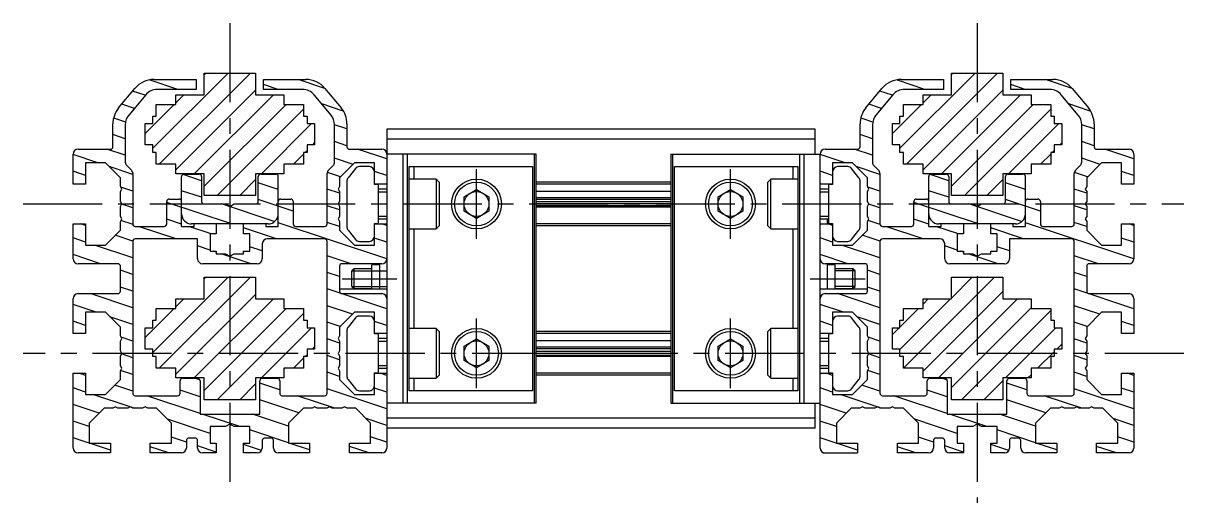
# Model space of a CAD drawing. Extents: x 0 to 4468, y -8 to 816.
# Drawn here: x 4234.7 to 4467.7, y 175 to 271.3 of the extents above; entities that cross this region are included whole.
import ezdxf

# ---------------------------------------------------------------- set-up
doc = ezdxf.new("R2010")
doc.units = 0
doc.header["$LTSCALE"] = 0.5
doc.linetypes.add('CENTER', pattern=[50.8, 31.75, -6.35, 6.35, -6.35])
for name, color, linetype in [('MSM_CENTER', 1, 'CENTER'), ('MSM_CONTINUOUS', 7, 'CONTINUOUS'), ('MSM_NARROW', 5, 'CONTINUOUS')]:
    doc.layers.add(name, color=color, linetype=linetype)

msp = doc.modelspace()

# ---------------------------------------------------------------- linework, layer by layer
at = {"layer": 'MSM_CENTER'}
for p, q in [((4276.22, 271.3), (4276.22, 177)), ((4426.22, 271.3), (4426.22, 175)), ((4325.72, 228), (4325.72, 242)), ((4376.72, 228), (4376.72, 242)), ((4234.72, 235), (4467.72, 235)), ((4298.72, 220), (4309.72, 220)), ((4392.72, 220), (4403.72, 220)), ((4325.72, 198), (4325.72, 212)), ((4376.72, 198), (4376.72, 212)), ((4467.72, 205), (4234.72, 205))]:
    msp.add_line(p, q, dxfattribs=at)
at = {"layer": 'MSM_CONTINUOUS'}
for p, q in [((4271.07, 256.94), (4271.07, 261.3)), ((4271.07, 261.3), (4281.37, 261.3)), ((4281.37, 261.3), (4281.37, 256.94)), ((4421.07, 256.94), (4421.07, 261.3)), ((4421.07, 261.3), (4431.37, 261.3)), ((4431.37, 261.3), (4431.37, 256.94)), ((4260.97, 260), (4269.47, 260)), ((4269.47, 260), (4269.47, 258)), ((4282.97, 258), (4282.97, 260)), ((4282.97, 260), (4291.46, 260)), ((4410.97, 260), (4419.47, 260)), ((4419.47, 260), (4419.47, 258)), ((4432.97, 258), (4432.97, 260)), ((4432.97, 260), (4441.46, 260)), ((4253.88, 254.3), (4257.13, 258.2)), ((4259.32, 256.92), (4255.91, 252.83)), ((4269.47, 258), (4261.62, 258)), ((4265.37, 255), (4265.37, 256.94)), ((4265.37, 256.94), (4271.07, 256.94)), ((4281.37, 256.94), (4287.07, 256.94)), ((4290.81, 258), (4282.97, 258)), ((4287.07, 256.94), (4287.07, 255)), ((4296.52, 252.83), (4293.12, 256.92)), ((4295.3, 258.2), (4298.56, 254.3)), ((4403.88, 254.3), (4407.13, 258.2)), ((4409.32, 256.92), (4405.91, 252.83)), ((4419.47, 258), (4411.62, 258)), ((4415.37, 255), (4415.37, 256.94)), ((4415.37, 256.94), (4421.07, 256.94)), ((4431.37, 256.94), (4437.07, 256.94)), ((4440.81, 258), (4432.97, 258)), ((4437.07, 256.94), (4437.07, 255)), ((4446.52, 252.83), (4443.12, 256.92)), ((4445.3, 258.2), (4448.56, 254.3)), ((4261.44, 252.65), (4261.44, 255)), ((4261.44, 255), (4265.37, 255)), ((4287.07, 255), (4291, 255)), ((4291, 255), (4291, 252.65)), ((4411.44, 252.65), (4411.44, 255)), ((4411.44, 255), (4415.37, 255)), ((4437.07, 255), (4441, 255)), ((4441, 255), (4441, 252.65)), ((4260.74, 252.65), (4261.44, 252.65)), ((4260.74, 251.14), (4260.74, 252.65)), ((4291, 252.65), (4291.7, 252.65)), ((4291.7, 252.65), (4291.7, 251.14)), ((4410.74, 252.65), (4411.44, 252.65)), ((4410.74, 251.14), (4410.74, 252.65)), ((4441, 252.65), (4441.7, 252.65)), ((4441.7, 252.65), (4441.7, 251.14)), ((4252.72, 246.5), (4252.72, 251.09)), ((4255.22, 250.91), (4255.22, 243.41)), ((4259.22, 246.86), (4259.22, 251.14)), ((4259.22, 251.14), (4260.74, 251.14)), ((4291.7, 251.14), (4293.22, 251.14)), ((4293.22, 251.14), (4293.22, 246.86)), ((4297.22, 243.41), (4297.22, 250.91)), ((4299.72, 251.09), (4299.72, 246.5)), ((4393.72, 250), (4307.72, 250)), ((4307.72, 250), (4307.72, 186)), ((4393.72, 245), (4393.72, 250)), ((4402.72, 246.5), (4402.72, 251.09)), ((4405.22, 250.91), (4405.22, 243.41)), ((4409.22, 246.86), (4409.22, 251.14)), ((4409.22, 251.14), (4410.74, 251.14)), ((4441.7, 251.14), (4443.22, 251.14)), ((4443.22, 251.14), (4443.22, 246.86)), ((4447.22, 243.41), (4447.22, 250.91)), ((4449.72, 251.09), (4449.72, 246.5)), ((4393.72, 248), (4307.72, 248)), ((4244.72, 239), (4244.72, 245)), ((4245.72, 246), (4252.22, 246)), ((4260.74, 246.86), (4259.22, 246.86)), ((4260.74, 245.35), (4260.74, 246.86)), ((4261.44, 245.35), (4260.74, 245.35)), ((4261.44, 243), (4261.44, 245.35)), ((4291.7, 245.35), (4291, 245.35)), ((4291, 245.35), (4291, 243)), ((4293.22, 246.86), (4291.7, 246.86)), ((4291.7, 246.86), (4291.7, 245.35)), ((4300.22, 246), (4306.72, 246)), ((4337.72, 245), (4307.72, 245)), ((4307.72, 245), (4307.72, 239)), ((4310.97, 195), (4310.97, 245)), ((4311.85, 195), (4311.85, 245)), ((4337.35, 195), (4337.35, 245)), ((4337.72, 195), (4337.72, 245)), ((4364.72, 245), (4394.72, 245)), ((4364.72, 245), (4364.72, 195)), ((4365.08, 245), (4365.08, 195)), ((4390.58, 245), (4390.58, 195)), ((4391.47, 245), (4391.47, 195)), ((4394.72, 186), (4394.72, 245)), ((4395.72, 246), (4402.22, 246)), ((4410.74, 246.86), (4409.22, 246.86)), ((4410.74, 245.35), (4410.74, 246.86)), ((4411.44, 245.35), (4410.74, 245.35)), ((4411.44, 243), (4411.44, 245.35)), ((4441.7, 245.35), (4441, 245.35)), ((4441, 245.35), (4441, 243)), ((4443.22, 246.86), (4441.7, 246.86)), ((4441.7, 246.86), (4441.7, 245.35)), ((4450.22, 246), (4456.72, 246)), ((4457.72, 245), (4457.72, 239)), ((4251.22, 243.25), (4247.22, 243.25)), ((4247.22, 243.25), (4247.22, 239)), ((4254.22, 240.25), (4251.22, 243.25)), ((4255.51, 242.71), (4256.43, 241.79)), ((4265.37, 243), (4261.44, 243)), ((4265.37, 241.06), (4265.37, 243)), ((4291, 243), (4287.07, 243)), ((4287.07, 243), (4287.07, 241.06)), ((4296.01, 241.79), (4296.93, 242.71)), ((4301.22, 243.25), (4298.22, 240.25)), ((4305.22, 243.25), (4301.22, 243.25)), ((4304.22, 242.5), (4302.2, 242.5)), ((4305.22, 238.9), (4305.22, 243.25)), ((4312.22, 242.5), (4336.99, 242.5)), ((4312.22, 197.5), (4312.22, 242.5)), ((4313.22, 240), (4313.22, 242.5)), ((4336.99, 242.5), (4336.99, 197.5)), ((4365.45, 242.5), (4390.22, 242.5)), ((4365.45, 197.5), (4365.45, 242.5)), ((4389.22, 242.5), (4389.22, 240)), ((4390.22, 242.5), (4390.22, 197.5)), ((4397.22, 243.25), (4397.22, 238.9)), ((4401.22, 243.25), (4397.22, 243.25)), ((4400.24, 242.5), (4398.22, 242.5)), ((4404.22, 240.25), (4401.22, 243.25)), ((4405.51, 242.71), (4406.43, 241.79)), ((4415.37, 243), (4411.44, 243)), ((4415.37, 241.06), (4415.37, 243)), ((4441, 243), (4437.07, 243)), ((4437.07, 243), (4437.07, 241.06)), ((4446.01, 241.79), (4446.93, 242.71)), ((4451.22, 243.25), (4448.22, 240.25)), ((4455.22, 243.25), (4451.22, 243.25)), ((4455.22, 239), (4455.22, 243.25)), ((4254.22, 238.52), (4254.22, 240.25)), ((4256.72, 241.09), (4256.72, 231)), ((4271.07, 241.06), (4265.37, 241.06)), ((4266.52, 230.5), (4266.52, 240.5)), ((4267.02, 241), (4270.02, 241)), ((4270.52, 240.5), (4270.52, 235.5)), ((4271.07, 236.7), (4271.07, 241.06)), ((4287.07, 241.06), (4281.37, 241.06)), ((4281.37, 241.06), (4281.37, 236.7)), ((4281.92, 235.5), (4281.92, 240.5)), ((4282.42, 241), (4285.42, 241)), ((4285.92, 230.5), (4285.92, 240.5)), ((4295.72, 231), (4295.72, 241.09)), ((4298.22, 240.25), (4298.22, 238.52)), ((4301.42, 242.12), (4299.94, 240.27)), ((4317.62, 240), (4312.22, 240)), ((4318.22, 239.4), (4317.62, 240)), ((4317.62, 240), (4317.62, 230)), ((4384.82, 240), (4384.22, 239.4)), ((4390.22, 240), (4384.82, 240)), ((4384.82, 230), (4384.82, 240)), ((4402.5, 240.27), (4401.02, 242.12)), ((4404.22, 238.52), (4404.22, 240.25)), ((4406.72, 241.09), (4406.72, 231)), ((4421.07, 241.06), (4415.37, 241.06)), ((4416.52, 230.5), (4416.52, 240.5)), ((4417.02, 241), (4420.02, 241)), ((4420.52, 240.5), (4420.52, 235.5)), ((4421.07, 236.7), (4421.07, 241.06)), ((4437.07, 241.06), (4431.37, 241.06)), ((4431.37, 241.06), (4431.37, 236.7)), ((4431.92, 235.5), (4431.92, 240.5)), ((4432.42, 241), (4435.42, 241)), ((4435.92, 230.5), (4435.92, 240.5)), ((4445.72, 231), (4445.72, 241.09)), ((4448.22, 240.25), (4448.22, 238.52)), ((4247.22, 239), (4244.72, 239)), ((4254.52, 238), (4254.22, 238.52)), ((4254.22, 237.48), (4254.52, 238)), ((4298.22, 238.52), (4297.92, 238)), ((4297.92, 238), (4298.22, 237.48)), ((4299.72, 239.65), (4299.72, 230.35)), ((4307.72, 239), (4305.22, 239)), ((4305.82, 238.9), (4305.22, 238.9)), ((4306.02, 231.3), (4306.02, 238.7)), ((4307.72, 238), (4306.02, 238)), ((4318.22, 239.4), (4318.22, 230.6)), ((4323.22, 236.44), (4325.72, 237.89)), ((4325.72, 237.89), (4328.22, 236.44)), ((4364.72, 239.4), (4337.72, 239.4)), ((4364.72, 239), (4337.72, 239)), ((4374.22, 236.44), (4376.72, 237.89)), ((4376.72, 237.89), (4379.22, 236.44)), ((4384.22, 230.6), (4384.22, 239.4)), ((4397.22, 239), (4394.72, 239)), ((4396.42, 238), (4394.72, 238)), ((4396.42, 238.7), (4396.42, 231.3)), ((4397.22, 238.9), (4396.62, 238.9)), ((4402.72, 230.35), (4402.72, 239.65)), ((4404.52, 238), (4404.22, 238.52)), ((4404.22, 237.48), (4404.52, 238)), ((4448.22, 238.52), (4447.92, 238)), ((4447.92, 238), (4448.22, 237.48)), ((4457.72, 239), (4455.22, 239)), ((4254.22, 235.52), (4254.22, 237.48)), ((4254.52, 235), (4254.22, 235.52)), ((4263.52, 231), (4263.52, 235.5)), ((4264.02, 236), (4266.02, 236)), ((4281.37, 236.7), (4271.07, 236.7)), ((4286.42, 236), (4288.42, 236)), ((4288.92, 235.5), (4288.92, 231)), ((4298.22, 235.52), (4297.92, 235)), ((4298.22, 237.48), (4298.22, 235.52)), ((4323.22, 233.56), (4323.22, 236.44)), ((4328.22, 236.44), (4328.22, 233.56)), ((4364.72, 237.5), (4337.72, 237.5)), ((4364.72, 236.22), (4337.72, 236.22)), ((4364.72, 235.9), (4337.72, 235.9)), ((4364.72, 235.4), (4337.72, 235.4)), ((4374.22, 233.56), (4374.22, 236.44)), ((4379.22, 236.44), (4379.22, 233.56)), ((4404.22, 235.52), (4404.22, 237.48)), ((4404.52, 235), (4404.22, 235.52)), ((4413.52, 231), (4413.52, 235.5)), ((4414.02, 236), (4416.02, 236)), ((4431.37, 236.7), (4421.07, 236.7)), ((4436.42, 236), (4438.42, 236)), ((4438.92, 235.5), (4438.92, 231)), ((4448.22, 235.52), (4447.92, 235)), ((4448.22, 237.48), (4448.22, 235.52)), ((4254.22, 234.48), (4254.52, 235)), ((4254.22, 232.52), (4254.22, 234.48)), ((4271.02, 235), (4275.35, 235)), ((4275.35, 235), (4276.22, 234.5)), ((4276.22, 234.5), (4277.08, 235)), ((4277.08, 235), (4281.42, 235)), ((4297.92, 235), (4298.22, 234.48)), ((4298.22, 234.48), (4298.22, 232.52)), ((4325.72, 232.11), (4323.22, 233.56)), ((4328.22, 233.56), (4325.72, 232.11)), ((4364.72, 235), (4337.72, 235)), ((4364.72, 234.6), (4337.72, 234.6)), ((4364.72, 234.35), (4337.72, 234.35)), ((4376.72, 232.11), (4374.22, 233.56)), ((4379.22, 233.56), (4376.72, 232.11)), ((4404.22, 234.48), (4404.52, 235)), ((4404.22, 232.52), (4404.22, 234.48)), ((4421.02, 235), (4425.35, 235)), ((4425.35, 235), (4426.22, 234.5)), ((4426.22, 234.5), (4427.08, 235)), ((4427.08, 235), (4431.42, 235)), ((4447.92, 235), (4448.22, 234.48)), ((4448.22, 234.48), (4448.22, 232.52)), ((4244.72, 224), (4244.72, 231)), ((4244.72, 231), (4247.22, 231)), ((4247.22, 231), (4247.22, 226.75)), ((4254.52, 232), (4254.22, 232.52)), ((4254.22, 231.48), (4254.52, 232)), ((4254.22, 229.75), (4254.22, 231.48)), ((4283.92, 231), (4268.52, 231)), ((4269.02, 230.5), (4269.02, 231)), ((4273.47, 231), (4273.47, 229)), ((4278.97, 229), (4278.97, 231)), ((4283.42, 231), (4283.42, 230.5)), ((4298.22, 232.52), (4297.92, 232)), ((4297.92, 232), (4298.22, 231.48)), ((4298.22, 231.48), (4298.22, 229.75)), ((4305.22, 231.1), (4305.82, 231.1)), ((4305.22, 226.75), (4305.22, 231.1)), ((4305.22, 231), (4307.72, 231)), ((4306.02, 232), (4307.72, 232)), ((4364.72, 231), (4337.72, 231)), ((4394.72, 232), (4396.42, 232)), ((4394.72, 231), (4397.22, 231)), ((4396.22, 231), (4396.22, 232)), ((4396.62, 231.1), (4397.22, 231.1)), ((4397.22, 231.1), (4397.22, 226.75)), ((4404.52, 232), (4404.22, 232.52)), ((4404.22, 231.48), (4404.52, 232)), ((4404.22, 229.75), (4404.22, 231.48)), ((4433.92, 231), (4418.52, 231)), ((4419.02, 230.5), (4419.02, 231)), ((4423.47, 231), (4423.47, 229)), ((4428.97, 229), (4428.97, 231)), ((4433.42, 231), (4433.42, 230.5)), ((4448.22, 232.52), (4447.92, 232)), ((4447.92, 232), (4448.22, 231.48)), ((4448.22, 231.48), (4448.22, 229.75)), ((4455.22, 226.75), (4455.22, 231)), ((4455.22, 231), (4457.72, 231)), ((4457.72, 231), (4457.72, 224)), ((4251.22, 226.75), (4254.22, 229.75)), ((4257.22, 230.5), (4263.02, 230.5)), ((4266.52, 230.5), (4269.02, 230.5)), ((4273.47, 229), (4272.22, 229)), ((4272.22, 229), (4272.22, 225.5)), ((4280.22, 229), (4278.97, 229)), ((4280.22, 225.5), (4280.22, 229)), ((4283.42, 230.5), (4285.92, 230.5)), ((4289.42, 230.5), (4295.22, 230.5)), ((4298.22, 229.75), (4301.22, 226.75)), ((4299.94, 229.73), (4301.42, 227.88)), ((4312.22, 230), (4317.62, 230)), ((4313.22, 210), (4313.22, 230)), ((4317.62, 230), (4318.22, 230.6)), ((4364.72, 230.6), (4337.72, 230.6)), ((4384.22, 230.6), (4384.82, 230)), ((4384.82, 230), (4390.22, 230)), ((4389.22, 230), (4389.22, 210)), ((4401.02, 227.88), (4402.5, 229.73)), ((4401.22, 226.75), (4404.22, 229.75)), ((4407.22, 230.5), (4413.02, 230.5)), ((4416.52, 230.5), (4419.02, 230.5)), ((4423.47, 229), (4422.22, 229)), ((4422.22, 229), (4422.22, 225.5)), ((4430.22, 229), (4428.97, 229)), ((4430.22, 225.5), (4430.22, 229)), ((4433.42, 230.5), (4435.92, 230.5)), ((4439.42, 230.5), (4445.22, 230.5)), ((4448.22, 229.75), (4451.22, 226.75)), ((4247.22, 226.75), (4251.22, 226.75)), ((4256.72, 227.5), (4256.72, 197)), ((4269.72, 228), (4257.22, 228)), ((4269.72, 224), (4269.72, 228)), ((4282.72, 227), (4282.72, 224)), ((4295.22, 228), (4283.72, 228)), ((4295.72, 197), (4295.72, 227.5)), ((4301.22, 226.75), (4305.22, 226.75)), ((4302.2, 227.5), (4304.22, 227.5)), ((4397.22, 226.75), (4401.22, 226.75)), ((4398.22, 227.5), (4400.24, 227.5)), ((4406.72, 227.5), (4406.72, 197)), ((4418.72, 228), (4407.22, 228)), ((4419.72, 224), (4419.72, 227)), ((4445.22, 228), (4432.72, 228)), ((4432.72, 228), (4432.72, 224)), ((4445.72, 197), (4445.72, 227.5)), ((4451.22, 226.75), (4455.22, 226.75)), ((4272.22, 225.5), (4273.47, 225.5)), ((4273.47, 225.5), (4273.47, 225)), ((4273.47, 225), (4275.35, 225)), ((4275.35, 225), (4276.22, 224.5)), ((4276.22, 224.5), (4277.08, 225)), ((4277.08, 225), (4278.97, 225)), ((4278.97, 225), (4278.97, 225.5)), ((4278.97, 225.5), (4280.22, 225.5)), ((4422.22, 225.5), (4423.47, 225.5)), ((4423.47, 225.5), (4423.47, 225)), ((4423.47, 225), (4425.35, 225)), ((4425.35, 225), (4426.22, 224.5)), ((4426.22, 224.5), (4427.08, 225)), ((4427.08, 225), (4428.97, 225)), ((4428.97, 225), (4428.97, 225.5)), ((4428.97, 225.5), (4430.22, 225.5)), ((4253.72, 223), (4245.72, 223)), ((4254.22, 217.5), (4254.22, 222.5)), ((4281.72, 223), (4270.72, 223)), ((4298.22, 222.5), (4298.22, 217.5)), ((4306.72, 223), (4298.72, 223)), ((4301.15, 222), (4300.72, 221.57)), ((4300.72, 218.43), (4300.72, 221.57)), ((4304.72, 222), (4301.15, 222)), ((4301.15, 218), (4301.15, 222)), ((4306.22, 222.77), (4304.72, 222.77)), ((4304.72, 217.9), (4304.72, 222.77)), ((4306.22, 223), (4306.22, 217.9)), ((4403.72, 223), (4395.72, 223)), ((4396.22, 217.9), (4396.22, 223)), ((4397.72, 222.77), (4396.22, 222.77)), ((4397.72, 217.9), (4397.72, 222.77)), ((4401.29, 222), (4397.72, 222)), ((4401.72, 221.57), (4401.29, 222)), ((4401.29, 218), (4401.29, 222)), ((4401.72, 218.43), (4401.72, 221.57)), ((4404.22, 217.5), (4404.22, 222.5)), ((4431.72, 223), (4420.72, 223)), ((4448.22, 222.5), (4448.22, 217.5)), ((4456.72, 223), (4448.72, 223)), ((4271.07, 215.94), (4271.07, 220.3)), ((4271.07, 220.3), (4281.37, 220.3)), ((4281.37, 220.3), (4281.37, 215.94)), ((4421.07, 215.94), (4421.07, 220.3)), ((4421.07, 220.3), (4431.37, 220.3)), ((4431.37, 220.3), (4431.37, 215.94)), ((4245.72, 217), (4253.72, 217)), ((4307.72, 217.9), (4298.22, 217.9)), ((4298.72, 217), (4306.72, 217)), ((4300.72, 218.43), (4301.15, 218)), ((4301.15, 218), (4304.72, 218)), ((4404.22, 217.9), (4394.72, 217.9)), ((4395.72, 217), (4403.72, 217)), ((4397.72, 218), (4401.29, 218)), ((4401.29, 218), (4401.72, 218.43)), ((4448.72, 217), (4456.72, 217)), ((4244.72, 209), (4244.72, 216)), ((4265.37, 214), (4265.37, 215.94)), ((4265.37, 215.94), (4271.07, 215.94)), ((4281.37, 215.94), (4287.07, 215.94)), ((4287.07, 215.94), (4287.07, 214)), ((4415.37, 214), (4415.37, 215.94)), ((4415.37, 215.94), (4421.07, 215.94)), ((4431.37, 215.94), (4437.07, 215.94)), ((4437.07, 215.94), (4437.07, 214)), ((4457.72, 216), (4457.72, 209)), ((4251.22, 213.25), (4247.22, 213.25)), ((4247.22, 213.25), (4247.22, 209)), ((4254.22, 210.25), (4251.22, 213.25)), ((4261.44, 211.65), (4261.44, 214)), ((4261.44, 214), (4265.37, 214)), ((4287.07, 214), (4291, 214)), ((4291, 214), (4291, 211.65)), ((4301.22, 213.25), (4298.22, 210.25)), ((4301.42, 212.12), (4299.94, 210.27)), ((4305.22, 213.25), (4301.22, 213.25)), ((4304.22, 212.5), (4302.2, 212.5)), ((4305.22, 208.9), (4305.22, 213.25)), ((4397.22, 213.25), (4397.22, 208.9)), ((4401.22, 213.25), (4397.22, 213.25)), ((4400.24, 212.5), (4398.22, 212.5)), ((4402.5, 210.27), (4401.02, 212.12)), ((4404.22, 210.25), (4401.22, 213.25)), ((4411.44, 211.65), (4411.44, 214)), ((4411.44, 214), (4415.37, 214)), ((4437.07, 214), (4441, 214)), ((4441, 214), (4441, 211.65)), ((4451.22, 213.25), (4448.22, 210.25)), ((4455.22, 213.25), (4451.22, 213.25)), ((4455.22, 209), (4455.22, 213.25)), ((4254.22, 208.52), (4254.22, 210.25)), ((4259.22, 205.86), (4259.22, 210.14)), ((4259.22, 210.14), (4260.74, 210.14)), ((4260.74, 210.14), (4260.74, 211.65)), ((4260.74, 211.65), (4261.44, 211.65)), ((4291, 211.65), (4291.7, 211.65)), ((4291.7, 211.65), (4291.7, 210.14)), ((4291.7, 210.14), (4293.22, 210.14)), ((4293.22, 210.14), (4293.22, 205.86)), ((4298.22, 210.25), (4298.22, 208.52)), ((4317.62, 210), (4312.22, 210)), ((4318.22, 209.4), (4317.62, 210)), ((4317.62, 210), (4317.62, 200)), ((4384.82, 210), (4384.22, 209.4)), ((4390.22, 210), (4384.82, 210)), ((4384.82, 200), (4384.82, 210)), ((4404.22, 208.52), (4404.22, 210.25)), ((4409.22, 205.86), (4409.22, 210.14)), ((4409.22, 210.14), (4410.74, 210.14)), ((4410.74, 210.14), (4410.74, 211.65)), ((4410.74, 211.65), (4411.44, 211.65)), ((4441, 211.65), (4441.7, 211.65)), ((4441.7, 211.65), (4441.7, 210.14)), ((4441.7, 210.14), (4443.22, 210.14)), ((4443.22, 210.14), (4443.22, 205.86)), ((4448.22, 210.25), (4448.22, 208.52)), ((4247.22, 209), (4244.72, 209)), ((4254.52, 208), (4254.22, 208.52)), ((4254.22, 207.48), (4254.52, 208)), ((4254.22, 205.52), (4254.22, 207.48)), ((4298.22, 208.52), (4297.92, 208)), ((4297.92, 208), (4298.22, 207.48)), ((4298.22, 207.48), (4298.22, 205.52)), ((4299.72, 209.65), (4299.72, 200.35)), ((4307.72, 209), (4305.22, 209)), ((4305.82, 208.9), (4305.22, 208.9)), ((4306.02, 201.3), (4306.02, 208.7)), ((4307.72, 208), (4306.02, 208)), ((4318.22, 209.4), (4318.22, 200.6)), ((4323.22, 206.44), (4325.72, 207.89)), ((4325.72, 207.89), (4328.22, 206.44)), ((4364.72, 209.4), (4337.72, 209.4)), ((4364.72, 209), (4337.72, 209)), ((4364.72, 207.5), (4337.72, 207.5)), ((4374.22, 206.44), (4376.72, 207.89)), ((4376.72, 207.89), (4379.22, 206.44)), ((4384.22, 200.6), (4384.22, 209.4)), ((4397.22, 209), (4394.72, 209)), ((4396.42, 208), (4394.72, 208)), ((4396.42, 208.7), (4396.42, 201.3)), ((4397.22, 208.9), (4396.62, 208.9)), ((4402.72, 200.35), (4402.72, 209.65)), ((4404.52, 208), (4404.22, 208.52)), ((4404.22, 207.48), (4404.52, 208)), ((4404.22, 205.52), (4404.22, 207.48)), ((4448.22, 208.52), (4447.92, 208)), ((4447.92, 208), (4448.22, 207.48)), ((4448.22, 207.48), (4448.22, 205.52)), ((4457.72, 209), (4455.22, 209)), ((4254.52, 205), (4254.22, 205.52)), ((4260.74, 205.86), (4259.22, 205.86)), ((4260.74, 204.35), (4260.74, 205.86)), ((4293.22, 205.86), (4291.7, 205.86)), ((4291.7, 205.86), (4291.7, 204.35)), ((4298.22, 205.52), (4297.92, 205)), ((4323.22, 203.56), (4323.22, 206.44)), ((4328.22, 206.44), (4328.22, 203.56)), ((4364.72, 206.22), (4337.72, 206.22)), ((4364.72, 205.9), (4337.72, 205.9)), ((4364.72, 205.4), (4337.72, 205.4)), ((4374.22, 203.56), (4374.22, 206.44)), ((4379.22, 206.44), (4379.22, 203.56)), ((4404.52, 205), (4404.22, 205.52)), ((4410.74, 205.86), (4409.22, 205.86)), ((4410.74, 204.35), (4410.74, 205.86)), ((4443.22, 205.86), (4441.7, 205.86)), ((4441.7, 205.86), (4441.7, 204.35)), ((4448.22, 205.52), (4447.92, 205)), ((4254.22, 204.48), (4254.52, 205)), ((4254.22, 202.52), (4254.22, 204.48)), ((4261.44, 204.35), (4260.74, 204.35)), ((4261.44, 202), (4261.44, 204.35)), ((4291.7, 204.35), (4291, 204.35)), ((4291, 204.35), (4291, 202)), ((4297.92, 205), (4298.22, 204.48)), ((4298.22, 204.48), (4298.22, 202.52)), ((4325.72, 202.11), (4323.22, 203.56)), ((4328.22, 203.56), (4325.72, 202.11)), ((4364.72, 205), (4337.72, 205)), ((4364.72, 204.6), (4337.72, 204.6)), ((4364.72, 204.35), (4337.72, 204.35)), ((4376.72, 202.11), (4374.22, 203.56)), ((4379.22, 203.56), (4376.72, 202.11)), ((4404.22, 204.48), (4404.52, 205)), ((4404.22, 202.52), (4404.22, 204.48)), ((4411.44, 204.35), (4410.74, 204.35)), ((4411.44, 202), (4411.44, 204.35)), ((4441.7, 204.35), (4441, 204.35)), ((4441, 204.35), (4441, 202)), ((4447.92, 205), (4448.22, 204.48)), ((4448.22, 204.48), (4448.22, 202.52)), ((4244.72, 186), (4244.72, 201)), ((4244.72, 201), (4247.22, 201)), ((4247.22, 201), (4247.22, 196.75)), ((4254.52, 202), (4254.22, 202.52)), ((4254.22, 201.48), (4254.52, 202)), ((4254.22, 199.75), (4254.22, 201.48)), ((4265.37, 202), (4261.44, 202)), ((4265.37, 200.06), (4265.37, 202)), ((4291, 202), (4287.07, 202)), ((4287.07, 202), (4287.07, 200.06)), ((4298.22, 202.52), (4297.92, 202)), ((4297.92, 202), (4298.22, 201.48)), ((4298.22, 201.48), (4298.22, 199.75)), ((4305.22, 201.1), (4305.82, 201.1)), ((4305.22, 196.75), (4305.22, 201.1)), ((4305.22, 201), (4307.72, 201)), ((4306.02, 202), (4307.72, 202)), ((4317.62, 200), (4318.22, 200.6)), ((4364.72, 201), (4337.72, 201)), ((4364.72, 200.6), (4337.72, 200.6)), ((4384.22, 200.6), (4384.82, 200)), ((4394.72, 202), (4396.42, 202)), ((4394.72, 201), (4397.22, 201)), ((4396.62, 201.1), (4397.22, 201.1)), ((4397.22, 201.1), (4397.22, 196.75)), ((4404.52, 202), (4404.22, 202.52)), ((4404.22, 201.48), (4404.52, 202)), ((4404.22, 199.75), (4404.22, 201.48)), ((4415.37, 202), (4411.44, 202)), ((4415.37, 200.06), (4415.37, 202)), ((4441, 202), (4437.07, 202)), ((4437.07, 202), (4437.07, 200.06)), ((4448.22, 202.52), (4447.92, 202)), ((4447.92, 202), (4448.22, 201.48)), ((4448.22, 201.48), (4448.22, 199.75)), ((4455.22, 196.75), (4455.22, 201)), ((4455.22, 201), (4457.72, 201)), ((4457.72, 201), (4457.72, 186)), ((4251.22, 196.75), (4254.22, 199.75)), ((4271.07, 200.06), (4265.37, 200.06)), ((4266.22, 197), (4266.22, 199.5)), ((4266.72, 200), (4269.72, 200)), ((4270.22, 199.5), (4270.22, 192.8)), ((4271.07, 195.7), (4271.07, 200.06)), ((4287.07, 200.06), (4281.37, 200.06)), ((4281.37, 200.06), (4281.37, 195.7)), ((4282.22, 192.8), (4282.22, 199.5)), ((4282.72, 200), (4285.72, 200)), ((4286.22, 199.5), (4286.22, 197)), ((4298.22, 199.75), (4301.22, 196.75)), ((4299.94, 199.73), (4301.42, 197.88)), ((4312.22, 200), (4317.62, 200)), ((4313.22, 197.5), (4313.22, 200)), ((4384.82, 200), (4390.22, 200)), ((4389.22, 200), (4389.22, 197.5)), ((4401.02, 197.88), (4402.5, 199.73)), ((4401.22, 196.75), (4404.22, 199.75)), ((4421.07, 200.06), (4415.37, 200.06)), ((4416.22, 197), (4416.22, 199.5)), ((4416.72, 200), (4419.72, 200)), ((4420.22, 199.5), (4420.22, 192.8)), ((4421.07, 195.7), (4421.07, 200.06)), ((4437.07, 200.06), (4431.37, 200.06)), ((4431.37, 200.06), (4431.37, 195.7)), ((4432.22, 192.8), (4432.22, 199.5)), ((4432.72, 200), (4435.72, 200)), ((4436.22, 199.5), (4436.22, 197)), ((4448.22, 199.75), (4451.22, 196.75)), ((4247.22, 196.75), (4251.22, 196.75)), ((4257.22, 196.5), (4265.72, 196.5)), ((4286.72, 196.5), (4295.22, 196.5)), ((4301.22, 196.75), (4305.22, 196.75)), ((4302.2, 197.5), (4304.22, 197.5)), ((4336.99, 197.5), (4312.22, 197.5)), ((4390.22, 197.5), (4365.45, 197.5)), ((4397.22, 196.75), (4401.22, 196.75)), ((4398.22, 197.5), (4400.24, 197.5)), ((4407.22, 196.5), (4415.72, 196.5)), ((4436.72, 196.5), (4445.22, 196.5)), ((4451.22, 196.75), (4455.22, 196.75)), ((4250.97, 194), (4247.97, 191)), ((4252.7, 194), (4250.97, 194)), ((4253.22, 194.3), (4252.7, 194)), ((4253.74, 194), (4253.22, 194.3)), ((4255.7, 194), (4253.74, 194)), ((4256.22, 194.3), (4255.7, 194)), ((4256.74, 194), (4256.22, 194.3)), ((4258.7, 194), (4256.74, 194)), ((4259.22, 194.3), (4258.7, 194)), ((4259.74, 194), (4259.22, 194.3)), ((4261.47, 194), (4259.74, 194)), ((4264.47, 191), (4261.47, 194)), ((4281.37, 195.7), (4271.07, 195.7)), ((4290.97, 194), (4287.97, 191)), ((4292.7, 194), (4290.97, 194)), ((4293.22, 194.3), (4292.7, 194)), ((4293.74, 194), (4293.22, 194.3)), ((4295.7, 194), (4293.74, 194)), ((4296.22, 194.3), (4295.7, 194)), ((4296.74, 194), (4296.22, 194.3)), ((4298.7, 194), (4296.74, 194)), ((4299.22, 194.3), (4298.7, 194)), ((4299.74, 194), (4299.22, 194.3)), ((4301.47, 194), (4299.74, 194)), ((4304.47, 191), (4301.47, 194)), ((4337.72, 195), (4307.72, 195)), ((4364.72, 195), (4394.72, 195)), ((4393.72, 190), (4393.72, 195)), ((4400.97, 194), (4397.97, 191)), ((4402.7, 194), (4400.97, 194)), ((4403.22, 194.3), (4402.7, 194)), ((4403.74, 194), (4403.22, 194.3)), ((4405.7, 194), (4403.74, 194)), ((4406.22, 194.3), (4405.7, 194)), ((4406.74, 194), (4406.22, 194.3)), ((4408.7, 194), (4406.74, 194)), ((4409.22, 194.3), (4408.7, 194)), ((4409.74, 194), (4409.22, 194.3)), ((4411.47, 194), (4409.74, 194)), ((4414.47, 191), (4411.47, 194)), ((4431.37, 195.7), (4421.07, 195.7)), ((4440.97, 194), (4437.97, 191)), ((4442.7, 194), (4440.97, 194)), ((4443.22, 194.3), (4442.7, 194)), ((4443.74, 194), (4443.22, 194.3)), ((4445.7, 194), (4443.74, 194)), ((4446.22, 194.3), (4445.7, 194)), ((4446.74, 194), (4446.22, 194.3)), ((4448.7, 194), (4446.74, 194)), ((4449.22, 194.3), (4448.7, 194)), ((4449.74, 194), (4449.22, 194.3)), ((4451.47, 194), (4449.74, 194)), ((4454.47, 191), (4451.47, 194)), ((4270.22, 192.8), (4282.22, 192.8)), ((4393.72, 192), (4307.72, 192)), ((4420.22, 192.8), (4432.22, 192.8)), ((4247.97, 191), (4247.97, 187)), ((4264.47, 187), (4264.47, 191)), ((4275.35, 190.3), (4272.22, 190.3)), ((4272.22, 190.3), (4272.22, 187)), ((4276.22, 190.8), (4275.35, 190.3)), ((4277.08, 190.3), (4276.22, 190.8)), ((4280.22, 190.3), (4277.08, 190.3)), ((4280.22, 187), (4280.22, 190.3)), ((4287.97, 191), (4287.97, 187)), ((4304.47, 187), (4304.47, 191)), ((4393.72, 190), (4307.72, 190)), ((4397.97, 191), (4397.97, 187)), ((4414.47, 187), (4414.47, 191)), ((4425.35, 190.3), (4422.22, 190.3)), ((4422.22, 190.3), (4422.22, 187)), ((4426.22, 190.8), (4425.35, 190.3)), ((4427.08, 190.3), (4426.22, 190.8)), ((4430.22, 190.3), (4427.08, 190.3)), ((4430.22, 187), (4430.22, 190.3)), ((4437.97, 191), (4437.97, 187)), ((4454.47, 187), (4454.47, 191)), ((4247.97, 187), (4252.22, 187)), ((4252.22, 187), (4252.22, 185)), ((4260.22, 185), (4260.22, 187)), ((4260.22, 187), (4264.47, 187)), ((4267.47, 187.5), (4267.47, 186)), ((4269.22, 188), (4267.97, 188)), ((4269.72, 186), (4269.72, 187.5)), ((4272.22, 187), (4273.47, 187)), ((4273.47, 187), (4273.47, 185)), ((4278.97, 185), (4278.97, 187)), ((4278.97, 187), (4280.22, 187)), ((4282.72, 187.5), (4282.72, 186)), ((4284.47, 188), (4283.22, 188)), ((4284.97, 186), (4284.97, 187.5)), ((4287.97, 187), (4292.22, 187)), ((4292.22, 187), (4292.22, 185)), ((4300.22, 185), (4300.22, 187)), ((4300.22, 187), (4304.47, 187)), ((4397.97, 187), (4402.22, 187)), ((4402.22, 187), (4402.22, 185)), ((4410.22, 185), (4410.22, 187)), ((4410.22, 187), (4414.47, 187)), ((4417.47, 187.5), (4417.47, 186)), ((4419.22, 188), (4417.97, 188)), ((4419.72, 186), (4419.72, 187.5)), ((4422.22, 187), (4423.47, 187)), ((4423.47, 187), (4423.47, 185)), ((4428.97, 185), (4428.97, 187)), ((4428.97, 187), (4430.22, 187)), ((4432.72, 187.5), (4432.72, 186)), ((4434.47, 188), (4433.22, 188)), ((4434.97, 186), (4434.97, 187.5)), ((4437.97, 187), (4442.22, 187)), ((4442.22, 187), (4442.22, 185)), ((4450.22, 185), (4450.22, 187)), ((4450.22, 187), (4454.47, 187)), ((4453.02, 187), (4453.02, 187.02)), ((4252.22, 185), (4245.72, 185)), ((4266.47, 185), (4260.22, 185)), ((4273.47, 185), (4270.72, 185)), ((4281.72, 185), (4278.97, 185)), ((4292.22, 185), (4285.97, 185)), ((4306.72, 185), (4300.22, 185)), ((4395.22, 185), (4402.22, 185)), ((4416.47, 185), (4410.22, 185)), ((4423.47, 185), (4420.72, 185)), ((4431.72, 185), (4428.97, 185)), ((4442.22, 185), (4435.97, 185)), ((4456.72, 185), (4450.22, 185))]:
    msp.add_line(p, q, dxfattribs=at)
for centre, radius in [((4325.72, 235), 5), ((4376.72, 235), 5), ((4325.72, 235), 4.4), ((4376.72, 235), 4.4), ((4325.72, 235), 2.5), ((4376.72, 235), 2.5), ((4325.72, 205), 5), ((4376.72, 205), 5), ((4325.72, 205), 4.4), ((4325.72, 205), 2.5), ((4376.72, 205), 4.4), ((4376.72, 205), 2.5)]:
    msp.add_circle(centre, radius, dxfattribs=at)
for centre, radius, start, end in [((4260.97, 255), 5, 90, 140.1944), ((4291.46, 255), 5, 39.8056, 90), ((4410.97, 255), 5, 90, 140.1944), ((4441.46, 255), 5, 39.8056, 90), ((4261.62, 255), 3, 90, 140.1944), ((4290.81, 255), 3, 39.8056, 90), ((4411.62, 255), 3, 90, 140.1944), ((4440.81, 255), 3, 39.8056, 90), ((4257.72, 251.09), 5, 140.1944, 180), ((4294.72, 251.09), 5, 0, 39.8056), ((4407.72, 251.09), 5, 140.1944, 180), ((4444.72, 251.09), 5, 0, 39.8056), ((4258.22, 250.91), 3, 140.1944, 180), ((4294.22, 250.91), 3, 0, 39.8056), ((4408.22, 250.91), 3, 140.1944, 180), ((4444.22, 250.91), 3, 0, 39.8056), ((4245.72, 245), 1, 90, 180), ((4252.22, 246.5), 0.5, 270, 0), ((4300.22, 246.5), 0.5, 180, 270), ((4306.72, 245), 1, 0, 90), ((4395.72, 245), 1, 90, 180), ((4402.22, 246.5), 0.5, 270, 0), ((4450.22, 246.5), 0.5, 180, 270), ((4456.72, 245), 1, 0, 90), ((4256.22, 243.41), 1, 180, 225), ((4296.22, 243.41), 1, 315, 0), ((4302.2, 241.5), 1, 90, 141.3402), ((4304.22, 241.5), 1, 0, 90), ((4398.22, 241.5), 1, 90, 180), ((4400.24, 241.5), 1, 38.6598, 90), ((4406.22, 243.41), 1, 180, 225), ((4446.22, 243.41), 1, 315, 0), ((4255.72, 241.09), 1, 0, 45), ((4267.02, 240.5), 0.5, 90, 180), ((4270.02, 240.5), 0.5, 0, 90), ((4282.42, 240.5), 0.5, 90, 180), ((4285.42, 240.5), 0.5, 0, 90), ((4296.72, 241.09), 1, 135, 180), ((4300.72, 239.65), 1, 141.3402, 180), ((4401.72, 239.65), 1, 0, 38.6598), ((4405.72, 241.09), 1, 0, 45), ((4417.02, 240.5), 0.5, 90, 180), ((4420.02, 240.5), 0.5, 0, 90), ((4432.42, 240.5), 0.5, 90, 180), ((4435.42, 240.5), 0.5, 0, 90), ((4446.72, 241.09), 1, 135, 180), ((4305.82, 238.7), 0.2, 0, 90), ((4396.62, 238.7), 0.2, 90, 180), ((4264.02, 235.5), 0.5, 90, 180), ((4266.02, 235.5), 0.5, 0, 90), ((4271.02, 235.5), 0.5, 180, 270), ((4281.42, 235.5), 0.5, 270, 0), ((4286.42, 235.5), 0.5, 90, 180), ((4288.42, 235.5), 0.5, 0, 90), ((4414.02, 235.5), 0.5, 90, 180), ((4416.02, 235.5), 0.5, 0, 90), ((4421.02, 235.5), 0.5, 180, 270), ((4431.42, 235.5), 0.5, 270, 0), ((4436.42, 235.5), 0.5, 90, 180), ((4438.42, 235.5), 0.5, 0, 90), ((4268.52, 233), 2, 180, 270), ((4283.92, 233), 2, 270, 0), ((4418.52, 233), 2, 180, 270), ((4433.92, 233), 2, 270, 0), ((4257.22, 231), 0.5, 180, 270), ((4263.02, 231), 0.5, 270, 0), ((4289.42, 231), 0.5, 180, 270), ((4295.22, 231), 0.5, 270, 0), ((4305.82, 231.3), 0.2, 270, 0), ((4396.62, 231.3), 0.2, 180, 270), ((4407.22, 231), 0.5, 180, 270), ((4413.02, 231), 0.5, 270, 0), ((4439.42, 231), 0.5, 180, 270), ((4445.22, 231), 0.5, 270, 0), ((4300.72, 230.35), 1, 180, 218.6598), ((4304.22, 228.5), 1, 270, 0), ((4398.22, 228.5), 1, 180, 270), ((4401.72, 230.35), 1, 321.3402, 0), ((4257.22, 227.5), 0.5, 90, 180), ((4283.72, 227), 1, 90, 180), ((4295.22, 227.5), 0.5, 0, 90), ((4302.2, 228.5), 1, 218.6598, 270), ((4400.24, 228.5), 1, 270, 321.3402), ((4407.22, 227.5), 0.5, 90, 180), ((4418.72, 227), 1, 0, 90), ((4445.22, 227.5), 0.5, 0, 90), ((4245.72, 224), 1, 180, 270), ((4270.72, 224), 1, 180, 270), ((4281.72, 224), 1, 270, 0), ((4306.72, 224), 1, 270, 0), ((4395.72, 224), 1, 180, 270), ((4420.72, 224), 1, 180, 270), ((4431.72, 224), 1, 270, 0), ((4456.72, 224), 1, 270, 0), ((4253.72, 222.5), 0.5, 0, 90), ((4298.72, 222.5), 0.5, 90, 180), ((4403.72, 222.5), 0.5, 0, 90), ((4448.72, 222.5), 0.5, 90, 180), ((4245.72, 216), 1, 90, 180), ((4253.72, 217.5), 0.5, 270, 0), ((4298.72, 217.5), 0.5, 180, 270), ((4306.72, 216), 1, 0, 90), ((4395.72, 216), 1, 90, 180), ((4403.72, 217.5), 0.5, 270, 0), ((4448.72, 217.5), 0.5, 180, 270), ((4456.72, 216), 1, 0, 90), ((4302.2, 211.5), 1, 90, 141.3402), ((4304.22, 211.5), 1, 0, 90), ((4398.22, 211.5), 1, 90, 180), ((4400.24, 211.5), 1, 38.6598, 90), ((4300.72, 209.65), 1, 141.3402, 180), ((4401.72, 209.65), 1, 0, 38.6598), ((4305.82, 208.7), 0.2, 0, 90), ((4396.62, 208.7), 0.2, 90, 180), ((4305.82, 201.3), 0.2, 270, 0), ((4396.62, 201.3), 0.2, 180, 270), ((4266.72, 199.5), 0.5, 90, 180), ((4269.72, 199.5), 0.5, 0, 90), ((4282.72, 199.5), 0.5, 90, 180), ((4285.72, 199.5), 0.5, 0, 90), ((4300.72, 200.35), 1, 180, 218.6598), ((4304.22, 198.5), 1, 270, 0.0001), ((4398.22, 198.5), 1, 180, 270), ((4401.72, 200.35), 1, 321.3402, 0), ((4416.72, 199.5), 0.5, 90, 180), ((4419.72, 199.5), 0.5, 0, 90), ((4432.72, 199.5), 0.5, 90, 180), ((4435.72, 199.5), 0.5, 0, 90), ((4257.22, 197), 0.5, 180, 270), ((4265.72, 197), 0.5, 270, 0), ((4286.72, 197), 0.5, 180, 270), ((4295.22, 197), 0.5, 270, 0), ((4302.2, 198.5), 1, 218.6598, 270), ((4400.24, 198.5), 1, 270, 321.3402), ((4407.22, 197), 0.5, 180, 270), ((4415.72, 197), 0.5, 270, 0), ((4436.72, 197), 0.5, 180, 270), ((4445.22, 197), 0.5, 270, 0), ((4267.97, 187.5), 0.5, 90, 180), ((4269.22, 187.5), 0.5, 0, 90), ((4283.22, 187.5), 0.5, 90, 180), ((4284.47, 187.5), 0.5, 0, 90), ((4417.97, 187.5), 0.5, 90, 180), ((4419.22, 187.5), 0.5, 0, 90), ((4433.22, 187.5), 0.5, 90, 180), ((4434.47, 187.5), 0.5, 0, 90), ((4245.72, 186), 1, 180, 270), ((4266.47, 186), 1, 270, 0), ((4270.72, 186), 1, 180, 270), ((4281.72, 186), 1, 270, 0), ((4285.97, 186), 1, 180, 270), ((4306.72, 186), 1, 270, 0), ((4395.72, 186), 1, 180, 270), ((4416.47, 186), 1, 270, 0), ((4420.72, 186), 1, 180, 270), ((4431.72, 186), 1, 270, 0), ((4435.97, 186), 1, 180, 270), ((4456.72, 186), 1, 270, 0)]:
    msp.add_arc(centre, radius, start, end, dxfattribs=at)
at = {"layer": 'MSM_NARROW'}
for p, q in [((4260.74, 246.2), (4275.84, 261.3)), ((4262.03, 243), (4280.33, 261.3)), ((4271.07, 261.02), (4271.35, 261.3)), ((4410.74, 246.2), (4425.84, 261.3)), ((4412.03, 243), (4430.33, 261.3)), ((4421.07, 261.02), (4421.35, 261.3)), ((4265.74, 258), (4260.22, 259.83)), ((4285.88, 258), (4282.97, 258.97)), ((4295.28, 258.22), (4289.93, 260)), ((4415.74, 258), (4410.22, 259.83)), ((4435.88, 258), (4432.97, 258.97)), ((4445.28, 258.22), (4439.93, 260)), ((4259.23, 256.82), (4256.68, 257.66)), ((4265.37, 241.85), (4281.37, 257.85)), ((4265.37, 255.32), (4266.99, 256.94)), ((4269.07, 241.06), (4284.95, 256.94)), ((4409.23, 256.82), (4406.68, 257.66)), ((4415.37, 241.85), (4431.37, 257.85)), ((4415.37, 255.32), (4416.99, 256.94)), ((4419.07, 241.06), (4434.95, 256.94)), ((4257.05, 254.2), (4254.5, 255.04)), ((4259.22, 249.17), (4265.05, 255)), ((4271.07, 238.57), (4287.5, 255)), ((4273.69, 236.7), (4291, 254.01)), ((4298.92, 253.67), (4294.65, 255.09)), ((4407.05, 254.2), (4404.5, 255.04)), ((4409.22, 249.17), (4415.05, 255)), ((4421.07, 238.57), (4437.5, 255)), ((4423.69, 236.7), (4441, 254.01)), ((4448.92, 253.67), (4444.65, 255.09)), ((4255.31, 251.43), (4252.92, 252.22)), ((4405.31, 251.43), (4402.92, 252.22)), ((4282.54, 241.06), (4292.62, 251.14)), ((4299.72, 250.06), (4297.22, 250.89)), ((4432.54, 241.06), (4442.62, 251.14)), ((4449.72, 250.06), (4447.22, 250.89)), ((4255.22, 248.11), (4252.72, 248.94)), ((4292.83, 246.86), (4293.22, 247.25)), ((4299.72, 246.71), (4297.22, 247.54)), ((4405.22, 248.11), (4402.72, 248.94)), ((4442.83, 246.86), (4443.22, 247.25)), ((4449.72, 246.71), (4447.22, 247.54)), ((4249.72, 243.25), (4244.72, 244.91)), ((4255.22, 244.77), (4251.51, 246)), ((4288.97, 243), (4291, 245.03)), ((4291.32, 245.35), (4291.7, 245.73)), ((4307.72, 244.05), (4301.86, 246)), ((4399.72, 243.25), (4394.72, 244.91)), ((4405.22, 244.77), (4401.51, 246)), ((4438.97, 243), (4441, 245.03)), ((4441.32, 245.35), (4441.7, 245.73)), ((4457.72, 244.05), (4451.86, 246)), ((4256.72, 240.92), (4251.97, 242.5)), ((4300.93, 242.96), (4297.22, 244.2)), ((4406.72, 240.92), (4401.97, 242.5)), ((4450.93, 242.96), (4447.22, 244.2)), ((4247.22, 240.73), (4244.72, 241.57)), ((4270.52, 239.68), (4266.81, 240.92)), ((4287.03, 241.06), (4287.07, 241.1)), ((4298.42, 240.45), (4295.81, 241.32)), ((4307.72, 240.71), (4305.22, 241.54)), ((4397.22, 240.73), (4394.72, 241.57)), ((4420.52, 239.68), (4416.81, 240.92)), ((4437.03, 241.06), (4437.07, 241.1)), ((4448.42, 240.45), (4445.81, 241.32)), ((4457.72, 240.71), (4455.22, 241.54)), ((4256.72, 237.58), (4254.3, 238.38)), ((4270.52, 236.34), (4266.52, 237.67)), ((4278.18, 236.7), (4281.37, 239.89)), ((4285.92, 237.91), (4281.92, 239.24)), ((4298.22, 237.17), (4295.72, 238)), ((4406.72, 237.58), (4404.3, 238.38)), ((4420.52, 236.34), (4416.52, 237.67)), ((4428.18, 236.7), (4431.37, 239.89)), ((4435.92, 237.91), (4431.92, 239.24)), ((4448.22, 237.17), (4445.72, 238)), ((4288.92, 233.57), (4281.92, 235.9)), ((4306.02, 237.46), (4307.72, 237.46)), ((4394.72, 237.46), (4396.42, 237.46)), ((4438.92, 233.57), (4431.92, 235.9)), ((4256.72, 234.23), (4254.5, 234.97)), ((4276.52, 231), (4263.52, 235.32)), ((4285.13, 231.48), (4274.55, 235)), ((4298.22, 233.83), (4295.72, 234.66)), ((4406.72, 234.23), (4404.5, 234.97)), ((4426.52, 231), (4413.52, 235.32)), ((4435.13, 231.48), (4424.55, 235)), ((4448.22, 233.83), (4445.72, 234.66)), ((4247.22, 230.7), (4246.31, 231)), ((4256.77, 230.87), (4254.33, 231.68)), ((4266.52, 230.98), (4263.52, 231.97)), ((4307.71, 223.98), (4285.92, 231.22)), ((4298.22, 230.48), (4295.72, 231.31)), ((4306.02, 232.54), (4307.72, 232.54)), ((4307.72, 230.67), (4306.72, 231)), ((4394.72, 232.54), (4396.42, 232.54)), ((4397.22, 230.7), (4396.31, 231)), ((4406.77, 230.87), (4404.33, 231.68)), ((4416.52, 230.98), (4413.52, 231.97)), ((4457.71, 223.98), (4435.92, 231.22)), ((4448.22, 230.48), (4445.72, 231.31)), ((4457.72, 230.67), (4456.72, 231)), ((4256.73, 227.54), (4253.18, 228.72)), ((4265.41, 228), (4257.88, 230.5)), ((4272.47, 229), (4267.95, 230.5)), ((4285.54, 228), (4278.97, 230.19)), ((4406.73, 227.54), (4403.18, 228.72)), ((4415.41, 228), (4407.88, 230.5)), ((4422.47, 229), (4417.95, 230.5)), ((4435.54, 228), (4428.97, 230.19)), ((4247.22, 227.35), (4244.72, 228.18)), ((4256.72, 224.2), (4249.03, 226.75)), ((4272.22, 225.74), (4269.72, 226.57)), ((4282.72, 225.59), (4280.22, 226.42)), ((4307.72, 227.32), (4305.22, 228.15)), ((4397.22, 227.35), (4394.72, 228.18)), ((4406.72, 224.2), (4399.03, 226.75)), ((4422.22, 225.74), (4419.72, 226.57)), ((4432.72, 225.59), (4430.22, 226.42)), ((4457.72, 227.32), (4455.22, 228.15)), ((4250.25, 223), (4244.72, 224.84)), ((4273.47, 225.32), (4272.93, 225.5)), ((4280.45, 223), (4274.43, 225)), ((4300.59, 223), (4295.72, 224.62)), ((4400.25, 223), (4394.72, 224.84)), ((4423.47, 225.32), (4422.93, 225.5)), ((4430.45, 223), (4424.43, 225)), ((4450.59, 223), (4445.72, 224.62)), ((4256.72, 220.85), (4254.22, 221.68)), ((4300.72, 221.57), (4307.72, 221.57)), ((4401.72, 221.57), (4397.72, 221.57)), ((4406.72, 220.85), (4404.22, 221.68)), ((4260.74, 205.2), (4275.84, 220.3)), ((4262.03, 202), (4280.33, 220.3)), ((4271.07, 220.02), (4271.35, 220.3)), ((4298.22, 220.44), (4295.72, 221.27)), ((4411.44, 202), (4429.74, 220.3)), ((4421.07, 216.12), (4425.25, 220.3)), ((4448.22, 220.44), (4445.72, 221.27)), ((4256.72, 214.16), (4248.17, 217)), ((4256.72, 217.5), (4254.22, 218.33)), ((4265.37, 200.85), (4281.37, 216.85)), ((4307.72, 213.94), (4295.72, 217.93)), ((4300.72, 218.43), (4307.72, 218.43)), ((4401.72, 218.43), (4397.72, 218.43)), ((4406.72, 214.16), (4398.17, 217)), ((4406.72, 217.5), (4404.22, 218.33)), ((4415.37, 201.44), (4431.37, 217.44)), ((4457.72, 213.94), (4445.72, 217.93)), ((4249.38, 213.25), (4244.72, 214.8)), ((4265.37, 214.32), (4266.99, 215.94)), ((4269.07, 200.06), (4284.95, 215.94)), ((4300.85, 212.88), (4295.72, 214.58)), ((4399.38, 213.25), (4394.72, 214.8)), ((4410.74, 205.79), (4420.89, 215.94)), ((4415.37, 214.91), (4416.4, 215.94)), ((4418.48, 200.06), (4434.36, 215.94)), ((4450.85, 212.88), (4445.72, 214.58)), ((4256.72, 210.81), (4252.13, 212.34)), ((4259.22, 208.17), (4265.05, 214)), ((4271.07, 197.57), (4287.5, 214)), ((4273.69, 195.7), (4291, 213.01)), ((4406.72, 210.81), (4402.13, 212.34)), ((4410.74, 210.28), (4414.46, 214)), ((4421.07, 198.16), (4437.07, 214.16)), ((4423.1, 195.7), (4441, 213.6)), ((4247.22, 210.62), (4244.72, 211.45)), ((4282.54, 200.06), (4292.62, 210.14)), ((4298.34, 210.37), (4295.72, 211.24)), ((4307.72, 210.6), (4305.22, 211.43)), ((4397.22, 210.62), (4394.72, 211.45)), ((4409.22, 208.76), (4410.6, 210.14)), ((4431.95, 200.06), (4442.03, 210.14)), ((4448.34, 210.37), (4445.72, 211.24)), ((4457.72, 210.6), (4455.22, 211.43)), ((4256.72, 207.47), (4254.38, 208.24)), ((4298.22, 207.06), (4295.72, 207.89)), ((4306.02, 207.46), (4307.72, 207.46)), ((4394.72, 207.46), (4396.42, 207.46)), ((4406.72, 207.47), (4404.38, 208.24)), ((4448.22, 207.06), (4445.72, 207.89)), ((4292.83, 205.86), (4293.22, 206.25)), ((4438.38, 202), (4441.7, 205.32)), ((4442.24, 205.86), (4443.22, 206.84)), ((4256.72, 204.12), (4254.45, 204.88)), ((4288.97, 202), (4291, 204.03)), ((4291.32, 204.35), (4291.7, 204.73)), ((4298.22, 203.71), (4295.72, 204.55)), ((4406.72, 204.12), (4404.45, 204.88)), ((4448.22, 203.71), (4445.72, 204.55)), ((4247.22, 200.59), (4245.97, 201)), ((4256.72, 200.78), (4254.28, 201.59)), ((4298.22, 200.37), (4295.72, 201.2)), ((4306.02, 202.54), (4307.72, 202.54)), ((4307.72, 200.56), (4306.39, 201)), ((4394.72, 202.54), (4396.42, 202.54)), ((4397.22, 200.59), (4395.97, 201)), ((4406.72, 200.78), (4404.28, 201.59)), ((4436.44, 200.06), (4437.07, 200.69)), ((4448.22, 200.37), (4445.72, 201.2)), ((4457.72, 200.56), (4456.39, 201)), ((4247.22, 197.24), (4244.72, 198.07)), ((4256.72, 197.43), (4253.1, 198.63)), ((4270.15, 199.66), (4269.12, 200)), ((4278.18, 195.7), (4281.37, 198.89)), ((4286.22, 197.67), (4282.22, 198.99)), ((4287.03, 200.06), (4287.07, 200.1)), ((4397.22, 197.24), (4394.72, 198.07)), ((4406.72, 197.43), (4403.1, 198.63)), ((4420.15, 199.66), (4419.12, 200)), ((4427.59, 195.7), (4431.37, 199.48)), ((4436.22, 197.67), (4432.22, 198.99)), ((4256.16, 194.27), (4248.7, 196.75)), ((4270.22, 192.94), (4259.52, 196.5)), ((4270.22, 196.29), (4266.22, 197.62)), ((4297.25, 194), (4289.72, 196.5)), ((4307.72, 193.87), (4295.72, 197.85)), ((4307.72, 197.21), (4305.22, 198.04)), ((4406.16, 194.27), (4398.7, 196.75)), ((4420.22, 192.94), (4409.52, 196.5)), ((4420.22, 196.29), (4416.22, 197.62)), ((4447.25, 194), (4439.72, 196.5)), ((4457.72, 193.87), (4445.72, 197.85)), ((4457.72, 197.21), (4455.22, 198.04)), ((4249.95, 192.99), (4244.72, 194.73)), ((4256.97, 194), (4256.42, 194.18)), ((4290.02, 193.06), (4282.22, 195.65)), ((4399.95, 192.99), (4394.72, 194.73)), ((4406.97, 194), (4406.42, 194.18)), ((4440.02, 193.06), (4432.22, 195.65)), ((4247.97, 190.3), (4244.72, 191.38)), ((4272.22, 188.93), (4263.71, 191.76)), ((4278.18, 190.3), (4270.65, 192.8)), ((4287.97, 190.39), (4280.72, 192.8)), ((4307.72, 190.52), (4303.57, 191.9)), ((4397.97, 190.3), (4394.72, 191.38)), ((4422.22, 188.93), (4413.71, 191.76)), ((4428.18, 190.3), (4420.65, 192.8)), ((4437.97, 190.39), (4430.72, 192.8)), ((4457.72, 190.52), (4453.57, 191.9)), ((4287.97, 187.05), (4280.22, 189.62)), ((4437.97, 187.05), (4430.22, 189.62)), ((4252.22, 185.54), (4244.72, 188.03)), ((4267.47, 187.17), (4264.47, 188.16)), ((4273.47, 185.17), (4269.72, 186.42)), ((4282.58, 185.49), (4278.97, 186.69)), ((4292.22, 185.63), (4288.11, 187)), ((4307.72, 187.18), (4304.47, 188.26)), ((4402.22, 185.54), (4394.72, 188.03)), ((4417.47, 187.17), (4414.47, 188.16)), ((4423.47, 185.17), (4419.72, 186.42)), ((4432.58, 185.49), (4428.97, 186.69)), ((4442.22, 185.63), (4438.11, 187)), ((4457.72, 187.18), (4454.47, 188.26)), ((4263.92, 185), (4260.22, 186.23)), ((4304.2, 185), (4300.22, 186.32)), ((4413.92, 185), (4410.22, 186.23)), ((4454.2, 185), (4450.22, 186.32))]:
    msp.add_line(p, q, dxfattribs=at)

doc.saveas('drawing.dxf')
